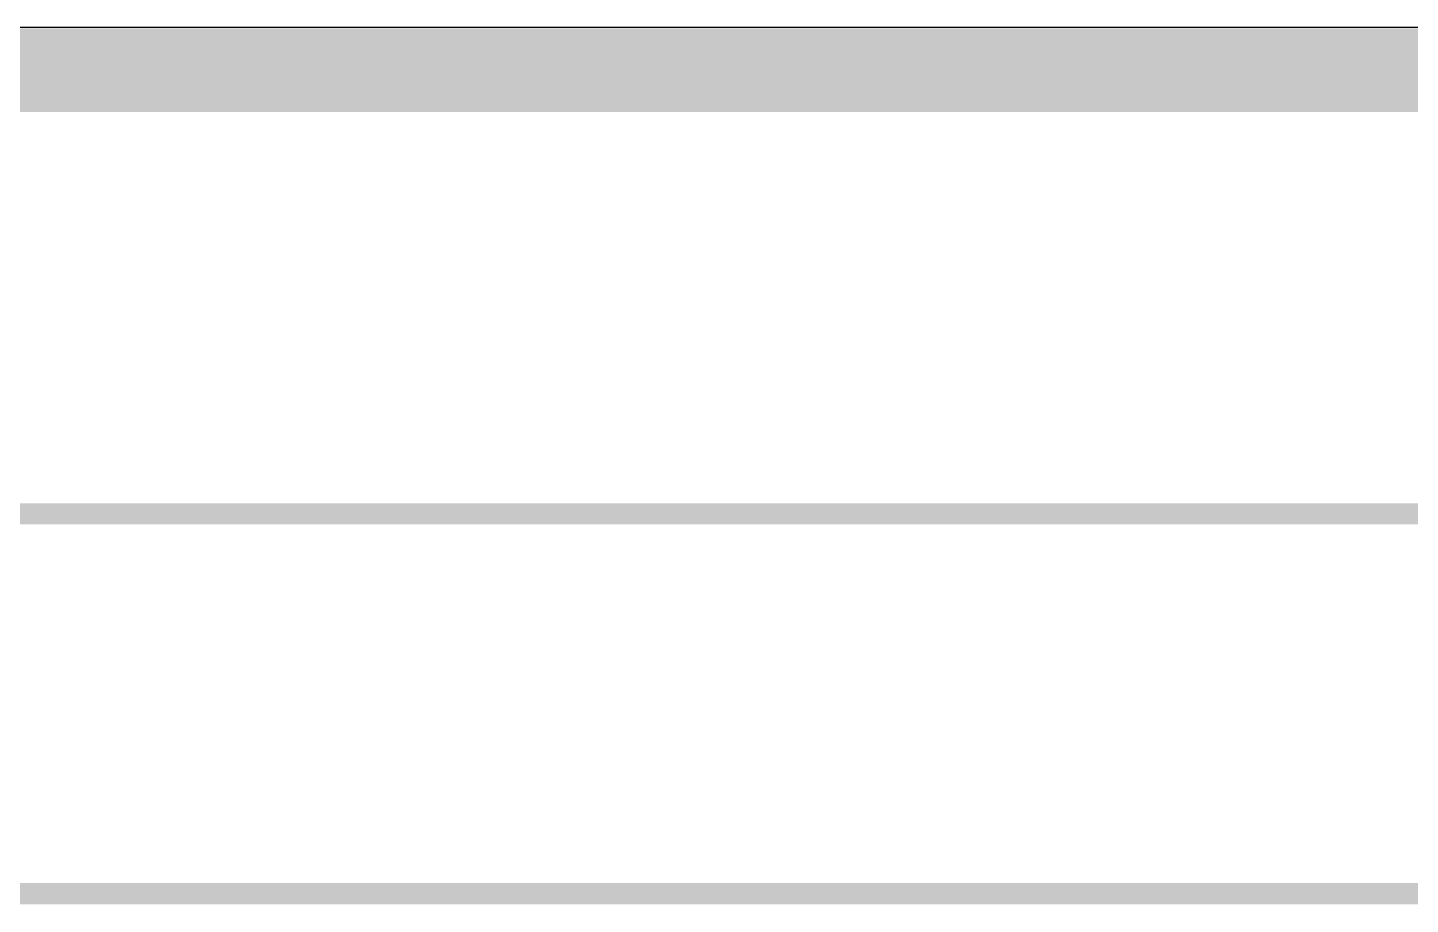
# Model space of a CAD drawing. Header units: millimetres. Extents: x 5 to 399, y 5 to 287.
# Drawn here: x 167.8 to 184.35, y 101.38 to 111.87 of the extents above; entities that cross this region are included whole.
import ezdxf

# ---------------------------------------------------------------- set-up
doc = ezdxf.new("R2010")
doc.units = ezdxf.units.MM
for name, color, linetype in [('BottomLayer', 5, 'Continuous'), ('KeepOutLayer', 6, 'Continuous'), ('Mechanical2', 216, 'Continuous'), ('Mechanical3', 76, 'Continuous'), ('MidLayer1', 16, 'Continuous'), ('MidLayer2', 76, 'Continuous'), ('TopLayer', 1, 'Continuous')]:
    doc.layers.add(name, color=color, linetype=linetype)

msp = doc.modelspace()

# ---------------------------------------------------------------- linework, layer by layer
at = {"layer": 'BottomLayer'}
msp.add_line((197.531, 111.872), (158.236, 111.872), dxfattribs=at)
at = {"layer": 'KeepOutLayer', "const_width": 1}
msp.add_lwpolyline([(155.712, 111.362), (249.712, 111.362)], dxfattribs=at)
at = {"layer": 'Mechanical2', "const_width": 0.254}
msp.add_lwpolyline([(155.712, 111.362), (249.712, 111.362)], dxfattribs=at)
at = {"layer": 'Mechanical3', "const_width": 0.254}
for points in [[(162.712, 106.053), (198.472, 106.053)], [(155.712, 101.507), (198.472, 101.507)]]:
    msp.add_lwpolyline(points, dxfattribs=at)
at = {"layer": 'MidLayer1'}
msp.add_line((197.621, 111.872), (156.222, 111.872), dxfattribs=at)
at = {"layer": 'MidLayer2'}
msp.add_line((197.621, 111.872), (156.222, 111.872), dxfattribs=at)
at = {"layer": 'TopLayer'}
msp.add_line((197.531, 111.872), (158.236, 111.872), dxfattribs=at)

doc.saveas('drawing.dxf')
